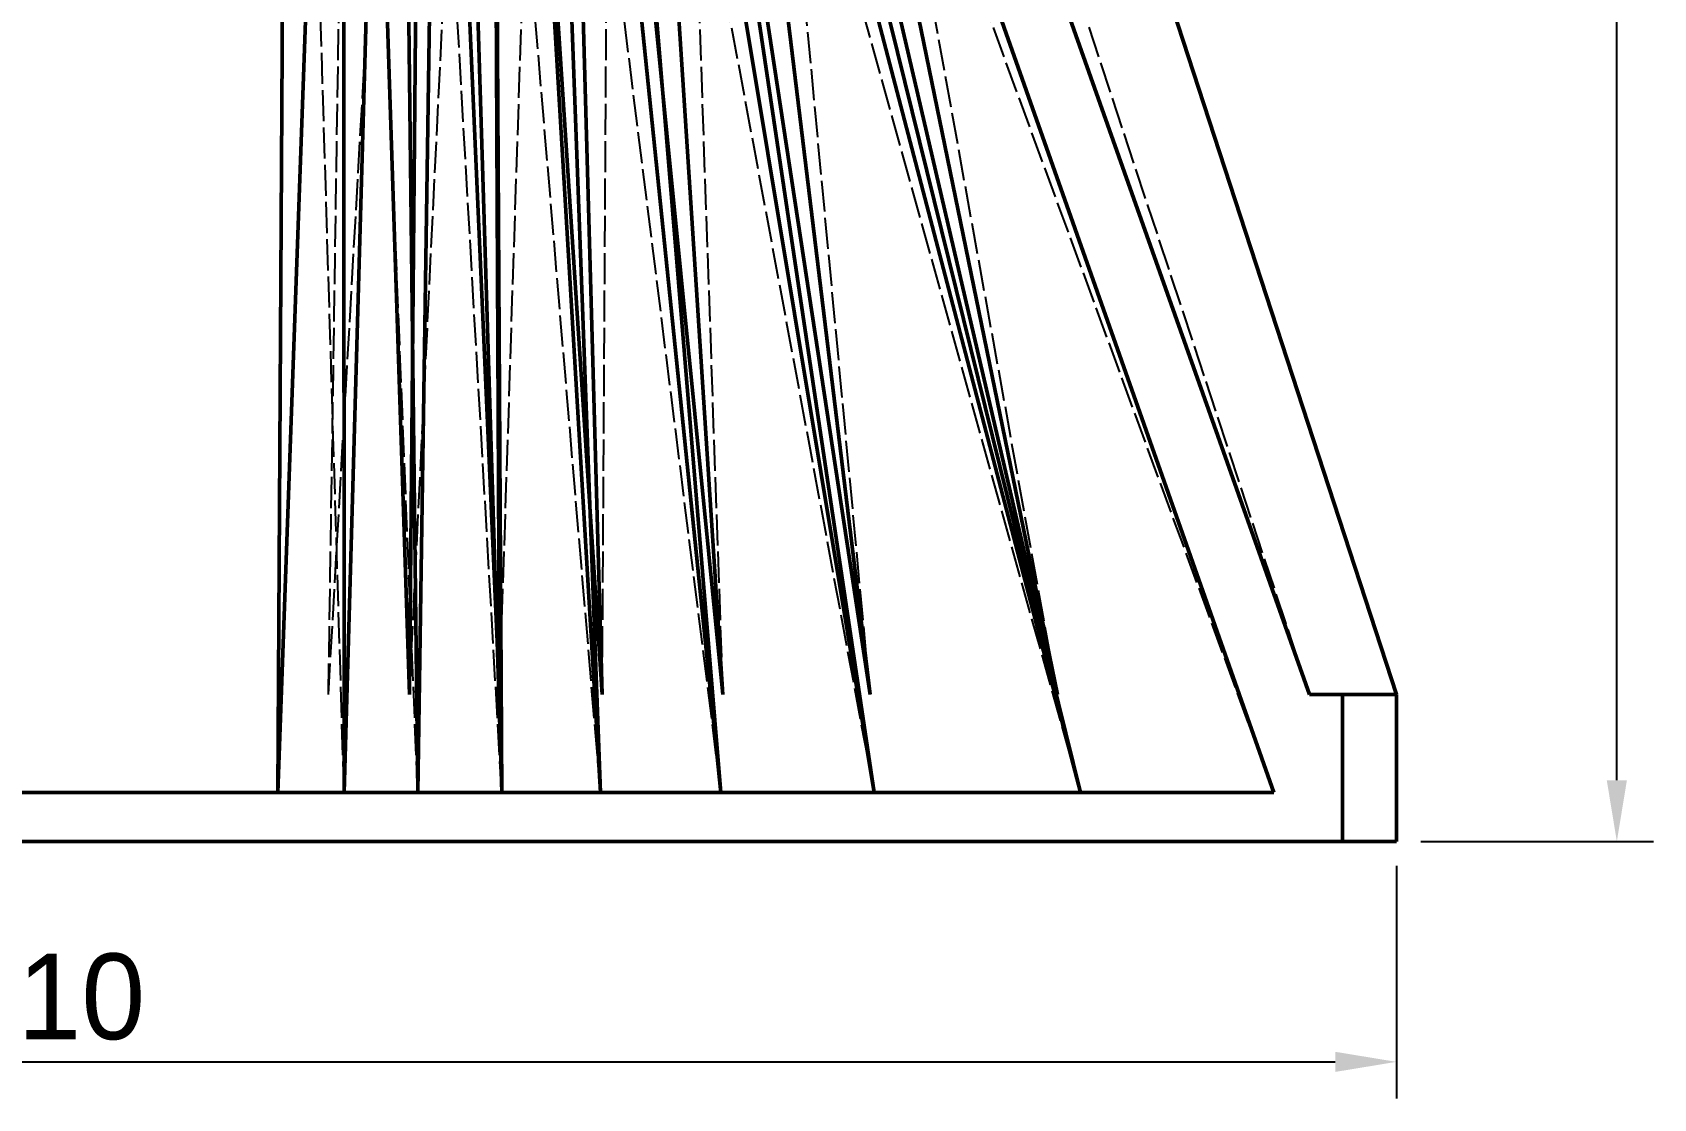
# Model space of a CAD drawing. Header units: millimetres. Extents: x 0 to 420, y 0 to 297.
# Drawn here: x 98 to 164.2, y 141.1 to 184.6 of the extents above; entities that cross this region are included whole.
import ezdxf

# ---------------------------------------------------------------- set-up
doc = ezdxf.new("R2010")
doc.units = ezdxf.units.MM
doc.linetypes.add('DASHED', pattern=[1.524, 1.27, -0.254])
for name, color, linetype, lineweight in [('COTAS', 7, 'CONTINUOUS', 25), ('OCULTA', 8, 'DASHED', 25), ('VISIBLE', 7, 'CONTINUOUS', 50)]:
    doc.layers.add(name, color=color, linetype=linetype, lineweight=lineweight)
doc.dimstyles.new('F3D_1000', dxfattribs={"dimtxt": 3.5, "dimasz": 2.5, "dimexe": 1.5, "dimexo": 1, "dimgap": 0.9, "dimtad": 1, "dimdec": 1, "dimdsep": 46, "dimcen": 2.5, "dimazin": 3, "dimtfac": 1, "dimtmove": 0, "dimatfit": 3})

msp = doc.modelspace()

# ---------------------------------------------------------------- linework, layer by layer
at = {"layer": 'OCULTA'}
for p, q in [((110.76628684088837, 153.59292480051596), (108.55869578406464, 226.59292480051596)), ((110.76628684088837, 153.59292480051596), (110.76056002661835, 226.59292480051596)), ((113.77380560919892, 153.59292480051596), (110.84076022193085, 226.59292480051596)), ((113.77380560919892, 153.59292480051596), (112.92994593665253, 226.59292480051596)), ((117.20505904242646, 153.59292480051596), (113.02144621894013, 226.59292480051596)), ((117.20505904242646, 153.59292480051596), (114.97783469245087, 226.59292480051596)), ((121.23978613898407, 153.59292480051596), (115.08542822882782, 226.59292480051596)), ((121.23978613898407, 153.59292480051596), (116.89017676398407, 226.59292480051596)), ((126.15611456915985, 153.59292480051596), (117.02127837226044, 226.59292480051596)), ((126.15611456915985, 153.59292480051596), (118.65700911566864, 226.59292480051596)), ((132.41341589972626, 153.59292480051596), (118.82386969611298, 226.59292480051596)), ((132.41341589972626, 153.59292480051596), (120.27482413336884, 226.59292480051596)), ((140.83432578131806, 153.59292480051596), (120.49938200995575, 226.59292480051596)), ((140.83432578131806, 153.59292480051596), (121.75159262702118, 226.59292480051596)), ((148.73978613898407, 153.59292480051596), (121.96240614936005, 226.59292480051596)), ((110.13065909430634, 157.59292480051596), (111.16183375403534, 225.59292480051596)), ((110.13065909430634, 157.59292480051596), (114.00323008582245, 225.59292480051596)), ((113.43884276435028, 157.59292480051596), (114.05117510840546, 225.59292480051596)), ((113.43884276435028, 157.59292480051596), (116.74716567084442, 225.59292480051596)), ((117.11469840094696, 157.59292480051596), (116.80043982550751, 225.59292480051596)), ((117.11469840094696, 157.59292480051596), (119.32506369635712, 225.59292480051596)), ((121.30845259711396, 157.59292480051596), (119.38584326789032, 225.59292480051596)), ((121.30845259711396, 157.59292480051596), (121.7147807984079, 225.59292480051596)), ((126.23978613898407, 157.59292480051596), (121.78624915167939, 225.59292480051596)), ((126.23978613898407, 157.59292480051596), (123.89707755133759, 225.59292480051596)), ((132.24863242194306, 157.59292480051596), (123.98416136786591, 225.59292480051596)), ((132.24863242194306, 157.59292480051596), (125.85655020758759, 225.59292480051596)), ((139.8964443115915, 157.59292480051596), (125.96738814398896, 225.59292480051596)), ((139.8964443115915, 157.59292480051596), (127.58330344245087, 225.59292480051596)), ((150.1886691956247, 157.59292480051596), (127.73246573493134, 225.59292480051596)), ((153.73978613898407, 157.59292480051596), (150.1886691956247, 157.59292480051596)), ((150.1886691956247, 157.59292480051596), (151.53978537604462, 157.59292480051596)), ((151.53978537604462, 151.59292480051596), (151.53978537604462, 157.59292480051596)), ((151.54449652716767, 157.59292480051596), (151.53978537604462, 157.59292480051596)), ((151.5586070923532, 157.59292480051596), (151.54449652716767, 157.59292480051596)), ((151.58205985114228, 157.59292480051596), (151.5586070923532, 157.59292480051596)), ((151.58205985114228, 157.59292480051596), (151.61474799201142, 157.59292480051596)), ((151.65653800055634, 157.59292480051596), (151.61474799201142, 157.59292480051596)), ((151.70725058600556, 157.59292480051596), (151.65653800055634, 157.59292480051596)), ((151.76666449591767, 157.59292480051596), (151.70725058600556, 157.59292480051596)), ((151.76666449591767, 157.59292480051596), (151.8345317749704, 157.59292480051596)), ((151.91055487677704, 157.59292480051596), (151.8345317749704, 157.59292480051596)), ((151.99440955207, 157.59292480051596), (151.91055487677704, 157.59292480051596)), ((151.99440955207, 157.59292480051596), (152.08573721930634, 157.59292480051596)), ((152.1841525940622, 157.59292480051596), (152.08573721930634, 157.59292480051596)), ((152.28922461554657, 157.59292480051596), (152.1841525940622, 157.59292480051596)), ((152.28922461554657, 157.59292480051596), (152.40051077887665, 157.59292480051596)), ((152.40051077887665, 157.59292480051596), (152.51753043219696, 157.59292480051596)), ((152.63978766486298, 157.59292480051596), (152.51753043219696, 157.59292480051596)), ((152.63978766486298, 157.59292480051596), (152.76675223395478, 157.59292480051596)), ((152.76675223395478, 157.59292480051596), (152.89788245246064, 157.59292480051596)), ((152.89788245246064, 157.59292480051596), (153.0326175598825, 157.59292480051596)), ((153.0326175598825, 157.59292480051596), (153.17038535163056, 157.59292480051596)), ((153.17038535163056, 157.59292480051596), (153.31058692023407, 157.59292480051596)), ((153.31058692023407, 157.59292480051596), (153.45262717291962, 157.59292480051596)), ((153.45262717291962, 157.59292480051596), (153.59589957282196, 157.59292480051596)), ((153.59589957282196, 157.59292480051596), (153.73978613898407, 157.59292480051596)), ((153.73978613898407, 157.59292480051596), (153.73978613898407, 157.59292480051596)), ((153.73978613898407, 157.59292480051596), (153.73978613898407, 157.59292480051596)), ((153.73978613898407, 151.59292480051596), (153.73978613898407, 157.59292480051596)), ((96.52372955367218, 153.59292480051596), (98.73978613898407, 153.59292480051596)), ((98.73978613898407, 153.59292480051596), (100.95584272429596, 153.59292480051596)), ((100.95584272429596, 153.59292480051596), (103.21531437918793, 153.59292480051596)), ((103.21531437918793, 153.59292480051596), (105.56508635565888, 153.59292480051596)), ((105.56508635565888, 153.59292480051596), (108.05959128424774, 153.59292480051596)), ((108.05959128424774, 153.59292480051596), (110.76628684088837, 153.59292480051596)), ((110.76628684088837, 153.59292480051596), (113.77380560919892, 153.59292480051596)), ((113.77380560919892, 153.59292480051596), (117.20505904242646, 153.59292480051596)), ((117.20505904242646, 153.59292480051596), (121.23978613898407, 153.59292480051596)), ((121.23978613898407, 153.59292480051596), (126.15611456915985, 153.59292480051596)), ((126.15611456915985, 153.59292480051596), (132.41341589972626, 153.59292480051596)), ((132.41341589972626, 153.59292480051596), (140.83432578131806, 153.59292480051596)), ((140.83432578131806, 153.59292480051596), (148.73978613898407, 153.59292480051596)), ((148.73978613898407, 153.59292480051596), (148.73978613898407, 153.59292480051596)), ((148.73978613898407, 153.59292480051596), (148.73978613898407, 153.59292480051596)), ((148.73978613898407, 153.59292480051596), (148.73978613898407, 153.59292480051596)), ((148.73978613898407, 153.59292480051596), (148.73978613898407, 153.59292480051596)), ((148.73978613898407, 153.59292480051596), (148.73978613898407, 153.59292480051596)), ((148.73978613898407, 153.59292480051596), (148.73978613898407, 153.59292480051596)), ((148.73978613898407, 153.59292480051596), (148.73978613898407, 153.59292480051596)), ((148.73978613898407, 153.59292480051596), (148.73978613898407, 153.59292480051596)), ((45.939786901923526, 151.59292480051596), (151.53978537604462, 151.59292480051596)), ((151.54449652716767, 151.59292480051596), (151.53978537604462, 151.59292480051596)), ((151.5586070923532, 151.59292480051596), (151.54449652716767, 151.59292480051596)), ((151.58205985114228, 151.59292480051596), (151.5586070923532, 151.59292480051596)), ((151.58205985114228, 151.59292480051596), (151.61474799201142, 151.59292480051596)), ((151.65653800055634, 151.59292480051596), (151.61474799201142, 151.59292480051596)), ((151.70725058600556, 151.59292480051596), (151.65653800055634, 151.59292480051596)), ((151.76666449591767, 151.59292480051596), (151.70725058600556, 151.59292480051596)), ((151.76666449591767, 151.59292480051596), (151.8345317749704, 151.59292480051596)), ((151.91055487677704, 151.59292480051596), (151.8345317749704, 151.59292480051596)), ((151.99440955207, 151.59292480051596), (151.91055487677704, 151.59292480051596)), ((151.99440955207, 151.59292480051596), (152.08573721930634, 151.59292480051596)), ((152.1841525940622, 151.59292480051596), (152.08573721930634, 151.59292480051596)), ((152.28922461554657, 151.59292480051596), (152.1841525940622, 151.59292480051596)), ((152.28922461554657, 151.59292480051596), (152.40051077887665, 151.59292480051596)), ((152.40051077887665, 151.59292480051596), (152.51753043219696, 151.59292480051596)), ((152.63978766486298, 151.59292480051596), (152.51753043219696, 151.59292480051596)), ((152.63978766486298, 151.59292480051596), (152.76675223395478, 151.59292480051596)), ((152.76675223395478, 151.59292480051596), (152.89788245246064, 151.59292480051596)), ((152.89788245246064, 151.59292480051596), (153.0326175598825, 151.59292480051596)), ((153.0326175598825, 151.59292480051596), (153.17038535163056, 151.59292480051596)), ((153.17038535163056, 151.59292480051596), (153.31058692023407, 151.59292480051596)), ((153.31058692023407, 151.59292480051596), (153.45262717291962, 151.59292480051596)), ((153.45262717291962, 151.59292480051596), (153.59589957282196, 151.59292480051596)), ((153.59589957282196, 151.59292480051596), (153.73978613898407, 151.59292480051596)), ((153.73978613898407, 151.59292480051596), (153.73978613898407, 151.59292480051596))]:
    msp.add_line(p, q, dxfattribs=at)
at = {"layer": 'VISIBLE'}
for p, q in [((108.05959128424774, 153.59292480051596), (108.48651694342743, 226.59292480051596)), ((108.05959128424774, 153.59292480051596), (110.68838118598114, 226.59292480051596)), ((110.76628684088837, 153.59292480051596), (110.76056002661835, 226.59292480051596)), ((110.76628684088837, 153.59292480051596), (112.84974574134003, 226.59292480051596)), ((113.77380560919892, 153.59292480051596), (112.92994593665253, 226.59292480051596)), ((113.77380560919892, 153.59292480051596), (114.88633536383759, 226.59292480051596)), ((117.20505904242646, 153.59292480051596), (114.97783469245087, 226.59292480051596)), ((117.20505904242646, 153.59292480051596), (116.78258322760712, 226.59292480051596)), ((121.23978613898407, 153.59292480051596), (116.89017676398407, 226.59292480051596)), ((121.23978613898407, 153.59292480051596), (118.52590560004364, 226.59292480051596)), ((126.15611456915985, 153.59292480051596), (118.65700911566864, 226.59292480051596)), ((126.15611456915985, 153.59292480051596), (120.1079635529245, 226.59292480051596)), ((132.41341589972626, 153.59292480051596), (120.27482413336884, 226.59292480051596)), ((132.41341589972626, 153.59292480051596), (121.5270366577829, 226.59292480051596)), ((140.83432578131806, 153.59292480051596), (121.75159262702118, 226.59292480051596)), ((140.83432578131806, 153.59292480051596), (122.79299735114228, 226.59292480051596)), ((148.73978613898407, 153.59292480051596), (123.00380896613251, 226.59292480051596)), ((113.43884276435028, 157.59292480051596), (111.20977877661835, 225.59292480051596)), ((113.43884276435028, 157.59292480051596), (114.05117510840546, 225.59292480051596)), ((117.11469840094696, 157.59292480051596), (114.10444830939423, 225.59292480051596)), ((117.11469840094696, 157.59292480051596), (116.80043982550751, 225.59292480051596)), ((121.30845259711396, 157.59292480051596), (116.86121939704071, 225.59292480051596)), ((121.30845259711396, 157.59292480051596), (119.38584326789032, 225.59292480051596)), ((126.23978613898407, 157.59292480051596), (119.45731162116181, 225.59292480051596)), ((126.23978613898407, 157.59292480051596), (121.78624915167939, 225.59292480051596)), ((132.24863242194306, 157.59292480051596), (121.87333487555634, 225.59292480051596)), ((132.24863242194306, 157.59292480051596), (123.98416136786591, 225.59292480051596)), ((139.8964443115915, 157.59292480051596), (124.09499930426728, 225.59292480051596)), ((139.8964443115915, 157.59292480051596), (125.96738814398896, 225.59292480051596)), ((150.1886691956247, 157.59292480051596), (126.11655043646942, 225.59292480051596)), ((141.02246418343614, 196.5927217473337), (153.7397848764382, 157.59292867232432)), ((150.1886691956247, 157.59292480051596), (151.53978537604462, 157.59292480051596)), ((150.1886691956247, 157.59292480051596), (153.73978613898407, 157.59292480051596)), ((151.53978537604462, 151.59292480051596), (151.53978537604462, 157.59292480051596)), ((151.53978537604462, 157.59292480051596), (151.54449652716767, 157.59292480051596)), ((151.54449652716767, 157.59292480051596), (151.5586070923532, 157.59292480051596)), ((151.5586070923532, 157.59292480051596), (151.58205985114228, 157.59292480051596)), ((151.58205985114228, 157.59292480051596), (151.61474799201142, 157.59292480051596)), ((151.61474799201142, 157.59292480051596), (151.65653800055634, 157.59292480051596)), ((151.65653800055634, 157.59292480051596), (151.70725058600556, 157.59292480051596)), ((151.70725058600556, 157.59292480051596), (151.76666449591767, 157.59292480051596)), ((151.76666449591767, 157.59292480051596), (151.8345317749704, 157.59292480051596)), ((151.8345317749704, 157.59292480051596), (151.91055487677704, 157.59292480051596)), ((151.91055487677704, 157.59292480051596), (151.99440955207, 157.59292480051596)), ((151.99440955207, 157.59292480051596), (152.08573721930634, 157.59292480051596)), ((152.08573721930634, 157.59292480051596), (152.1841525940622, 157.59292480051596)), ((152.1841525940622, 157.59292480051596), (152.28922461554657, 157.59292480051596)), ((152.28922461554657, 157.59292480051596), (152.40051077887665, 157.59292480051596)), ((152.40051077887665, 157.59292480051596), (152.51753043219696, 157.59292480051596)), ((152.51753043219696, 157.59292480051596), (152.63978766486298, 157.59292480051596)), ((152.63978766486298, 157.59292480051596), (152.76675223395478, 157.59292480051596)), ((152.76675223395478, 157.59292480051596), (152.89788245246064, 157.59292480051596)), ((152.89788245246064, 157.59292480051596), (153.0326175598825, 157.59292480051596)), ((153.0326175598825, 157.59292480051596), (153.17038535163056, 157.59292480051596)), ((153.17038535163056, 157.59292480051596), (153.31058692023407, 157.59292480051596)), ((153.31058692023407, 157.59292480051596), (153.45262717291962, 157.59292480051596)), ((153.45262717291962, 157.59292480051596), (153.59589957282196, 157.59292480051596)), ((153.59589957282196, 157.59292480051596), (153.73978613898407, 157.59292480051596)), ((153.7397848764382, 157.59292867232432), (153.73978592661203, 157.59292476676464)), ((153.73978592661203, 157.59292476676464), (153.73978613898407, 157.592920728057)), ((153.73978613898407, 151.59292480051596), (153.73978613898407, 157.59292480051596)), ((153.73978613898407, 157.592920728057), (153.73978613898407, 151.59292860555243)), ((96.52372955367218, 153.59292480051596), (98.73978613898407, 153.59292480051596)), ((98.73978613898407, 153.59292480051596), (100.95584272429596, 153.59292480051596)), ((100.95584272429596, 153.59292480051596), (103.21531437918793, 153.59292480051596)), ((103.21531437918793, 153.59292480051596), (105.56508635565888, 153.59292480051596)), ((105.56508635565888, 153.59292480051596), (108.05959128424774, 153.59292480051596)), ((108.05959128424774, 153.59292480051596), (110.76628684088837, 153.59292480051596)), ((110.76628684088837, 153.59292480051596), (113.77380560919892, 153.59292480051596)), ((113.77380560919892, 153.59292480051596), (117.20505904242646, 153.59292480051596)), ((117.20505904242646, 153.59292480051596), (121.23978613898407, 153.59292480051596)), ((121.23978613898407, 153.59292480051596), (126.15611456915985, 153.59292480051596)), ((126.15611456915985, 153.59292480051596), (132.41341589972626, 153.59292480051596)), ((132.41341589972626, 153.59292480051596), (140.83432578131806, 153.59292480051596)), ((140.83432578131806, 153.59292480051596), (148.73978613898407, 153.59292480051596)), ((153.73978233394763, 151.59292480051596), (43.7397899440205, 151.59292480051596)), ((45.939786901923526, 151.59292480051596), (151.53978537604462, 151.59292480051596)), ((151.53978537604462, 151.59292480051596), (151.54449652716767, 151.59292480051596)), ((151.54449652716767, 151.59292480051596), (151.5586070923532, 151.59292480051596)), ((151.5586070923532, 151.59292480051596), (151.58205985114228, 151.59292480051596)), ((151.58205985114228, 151.59292480051596), (151.61474799201142, 151.59292480051596)), ((151.61474799201142, 151.59292480051596), (151.65653800055634, 151.59292480051596)), ((151.65653800055634, 151.59292480051596), (151.70725058600556, 151.59292480051596)), ((151.70725058600556, 151.59292480051596), (151.76666449591767, 151.59292480051596)), ((151.76666449591767, 151.59292480051596), (151.8345317749704, 151.59292480051596)), ((151.8345317749704, 151.59292480051596), (151.91055487677704, 151.59292480051596)), ((151.91055487677704, 151.59292480051596), (151.99440955207, 151.59292480051596)), ((151.99440955207, 151.59292480051596), (152.08573721930634, 151.59292480051596)), ((152.08573721930634, 151.59292480051596), (152.1841525940622, 151.59292480051596)), ((152.1841525940622, 151.59292480051596), (152.28922461554657, 151.59292480051596)), ((152.28922461554657, 151.59292480051596), (152.40051077887665, 151.59292480051596)), ((152.40051077887665, 151.59292480051596), (152.51753043219696, 151.59292480051596)), ((152.51753043219696, 151.59292480051596), (152.63978766486298, 151.59292480051596)), ((152.63978766486298, 151.59292480051596), (152.76675223395478, 151.59292480051596)), ((152.76675223395478, 151.59292480051596), (152.89788245246064, 151.59292480051596)), ((152.89788245246064, 151.59292480051596), (153.0326175598825, 151.59292480051596)), ((153.0326175598825, 151.59292480051596), (153.17038535163056, 151.59292480051596)), ((153.17038535163056, 151.59292480051596), (153.31058692023407, 151.59292480051596)), ((153.31058692023407, 151.59292480051596), (153.45262717291962, 151.59292480051596)), ((153.45262717291962, 151.59292480051596), (153.59589957282196, 151.59292480051596)), ((153.59589957282196, 151.59292480051596), (153.73978613898407, 151.59292480051596)), ((153.73978596080786, 151.59292497869217), (153.73978233394763, 151.59292480051596)), ((153.73978613898407, 151.59292860555243), (153.73978596080786, 151.59292497869217))]:
    msp.add_line(p, q, dxfattribs=at)

# ---------------------------------------------------------------- dimensions: what is measured, and where the dimension line sits
at = {"layer": 'COTAS'}
msp.add_linear_dim(base=(162.73978613898407, 151.59292480051596), p1=(153.73978613898407, 151.59292480051596), p2=(153.73978613898407, 251.59292480051596), angle=90, dimstyle='F3D_1000', dxfattribs=at).render()
msp.add_linear_dim(base=(43.73978613898407, 142.59292480051596), p1=(43.73978613898407, 151.59292480051596), p2=(153.73978613898407, 151.59292480051596), dimstyle='F3D_1000', dxfattribs=at).render()

doc.saveas('drawing.dxf')
